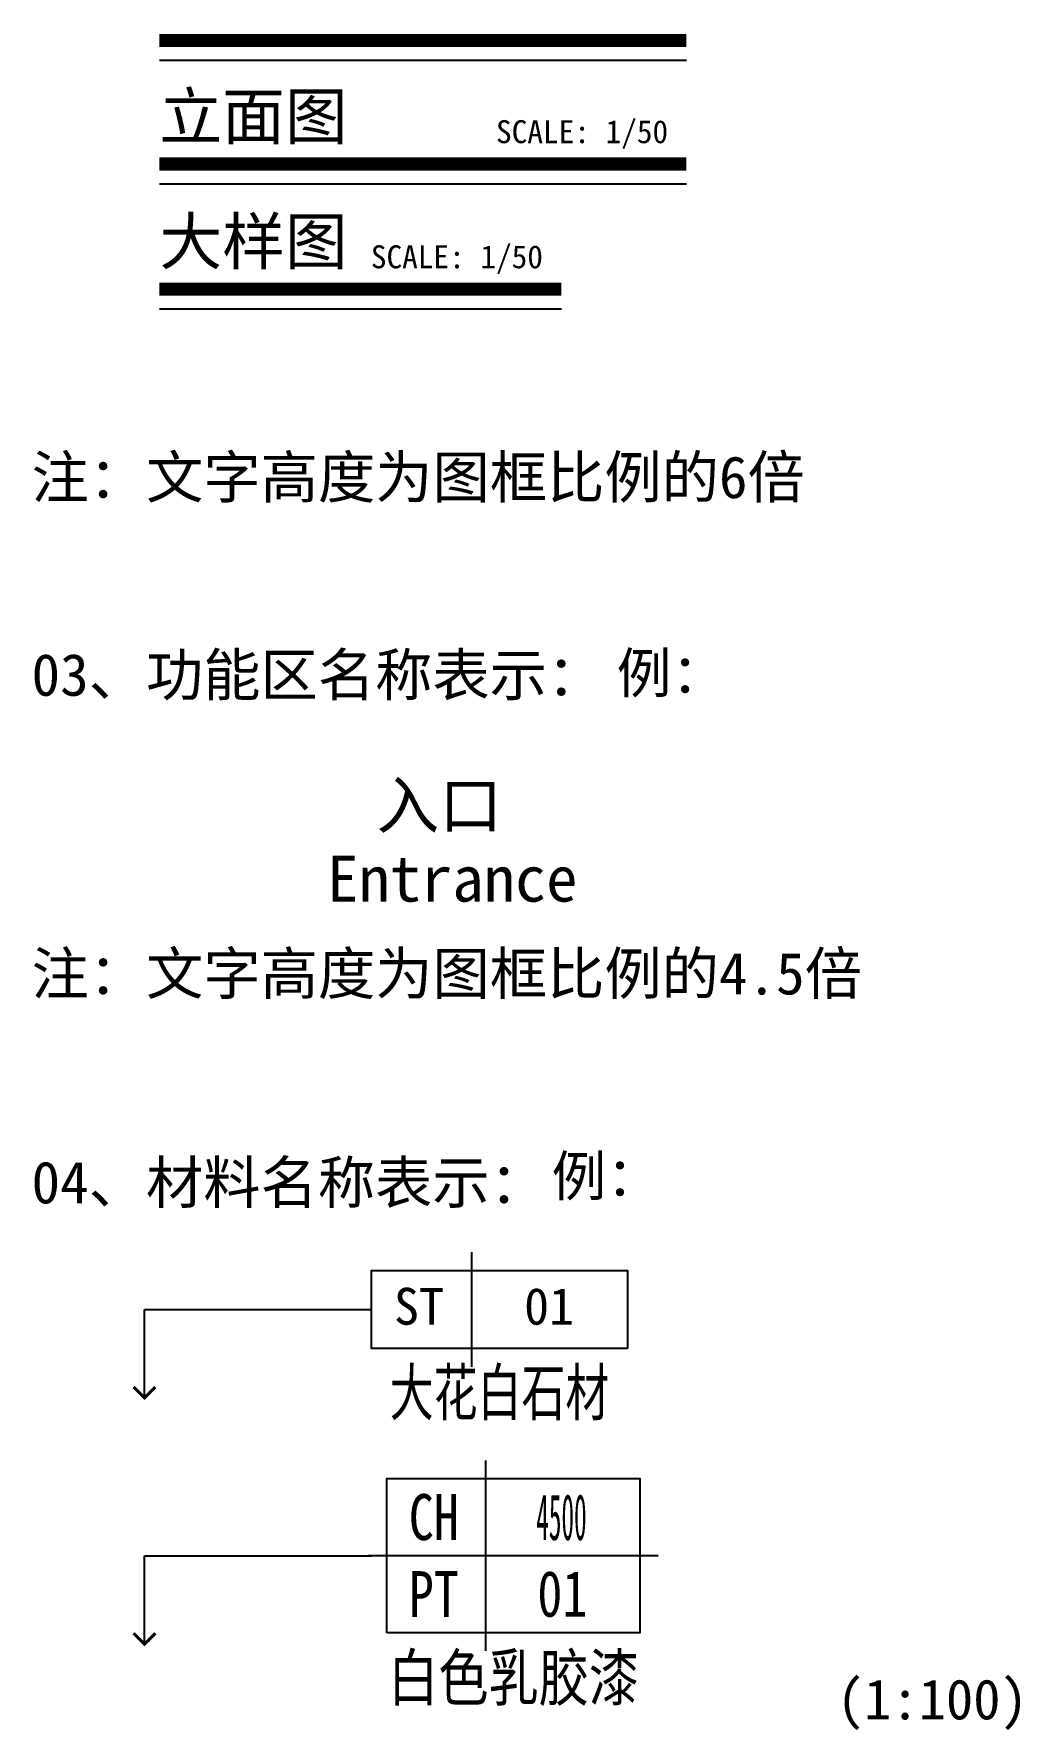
# Model space of a CAD drawing. Header units: millimetres. Extents: x -108685 to 756730, y -311791 to -113.
# Drawn here: x -44793 to -38361, y -143511 to -132448 of the extents above; entities that cross this region are included whole.
import ezdxf
from ezdxf.enums import TextEntityAlignment as Align

# ---------------------------------------------------------------- set-up
doc = ezdxf.new("R2010")
doc.units = ezdxf.units.MM
doc.layers.add('X18-【文字】Word', color=50, linetype='Continuous')
doc.layers.add('XX9-【标注引线】Dim', color=44, linetype='Continuous')
doc.styles.add('dim-font', font='romans.shx', dxfattribs={"bigfont": 'hztxt1.shx'})
doc.styles.add('hb', font='SimSun.ttf', dxfattribs={"width": 0.7})
doc.styles.add('st', font='SimSun.ttf', dxfattribs={"width": 0.7})
doc.styles.add('TF-宋体', font='SimSun.ttf', dxfattribs={"width": 0.7})
doc.styles.add('仿宋', font='NSimSun.ttf')
doc.styles.add('标注文字', font='simplex.shx', dxfattribs={"width": 0.6})
doc.styles.add('样式 1', font='simhei.ttf', dxfattribs={"width": 0.8})
doc.dimstyles.new('40', dxfattribs={"dimscale": 40, "dimtxt": 2.5, "dimasz": 1, "dimexe": 0.8, "dimexo": 0.8, "dimgap": 0.5, "dimtad": 1, "dimdec": 0, "dimtxsty": 'dim-font', "dimblk": 'ARCHTICK', "dimcen": 2.5, "dimdle": 0.8, "dimclrd": 83, "dimclre": 83, "dimclrt": 255, "dimadec": 0, "dimazin": 0, "dimtfac": 1, "dimtdec": 0, "dimtix": 1, "dimtmove": 2, "dimatfit": 3, "dimldrblk": 'ZJ', "dimfxl": 0.8, "dimarcsym": 0})

# ---------------------------------------------------------------- blocks, each defined once
blk = doc.blocks.new('_ArchTick')
at = {"color": 0, "linetype": 'ByBlock', "const_width": 0.15}
blk.add_lwpolyline([(-0.5, -0.5), (0.5, 0.5)], dxfattribs=at)
blk = doc.blocks.new('ZJ')
at = {"color": 83}
blk.add_line((0, 0), (-1, 0), dxfattribs=at)
at = {"color": 83, "const_width": 0.2}
blk.add_lwpolyline([(-0.71, -0.71), (0, 0), (-0.71, 0.71)], dxfattribs=at)
blk = doc.blocks.new('FC-')
at = {"color": 2}
blk.add_line((0, -3.119), (0, 3.119), dxfattribs=at)
blk.add_lwpolyline([(8.476, -2.119), (-5.449, -2.119), (-5.449, 2.119), (8.476, 2.119)], close=True, dxfattribs=at)
at = {"color": 2, "style": '标注文字', "width": 0.7, "flags": 4}
blk.add_attdef('ITEM5', text='', height=2.5, dxfattribs=at).set_placement((-6.483, -1.524), align=Align.RIGHT)
at = {"color": 2, "width": 0.7, "flags": 4}
for tag, height, style, p in [('NUM1', 2, 'hb', (-2.861, 0.008)), ('NUM2', 2, 'hb', (4.21, 0.008)), ('NUM4', 2, 'hb', (1.514, -4.452)), ('NUM6', 2.5, '标注文字', (1.514, -8.452))]:
    blk.add_attdef(tag, text='', height=height, dxfattribs=dict(at, style=style)).set_placement(p, align=Align.MIDDLE)
at = {"color": 2, "style": '标注文字', "width": 0.7, "flags": 4}
blk.add_attdef('NUM3', (9.058, -1.524), '', height=2.5, dxfattribs=at)
blk = doc.blocks.new('A$C311D1D1E')
at = {"color": 2}
for p, q in [((0, -5.238), (0, 5.238)), ((9.476, 0), (-6.449, 0))]:
    blk.add_line(p, q, dxfattribs=at)
blk.add_lwpolyline([(-5.449, -4.238), (-5.449, 4.238), (8.476, 4.238), (8.476, -4.238)], close=True, dxfattribs=at)
at = {"color": 2, "width": 0.7, "flags": 4}
for tag, height, style, p in [('NUM7', 2.5, 'st', (-6.483, 0.845)), ('NUM8', 2, 'hb', (-6.483, -3.393))]:
    blk.add_attdef(tag, text='', height=height, dxfattribs=dict(at, style=style)).set_placement(p, align=Align.RIGHT)
for tag, height, style, p in [('NUM1', 2, 'hb', (-2.861, 2.127)), ('NUM2', 2, 'hb', (4.21, 2.127)), ('NUM3', 2, 'hb', (-2.861, -2.111)), ('NUM4', 2, 'hb', (4.21, -2.111)), ('NUM9', 2.5, 'st', (1.514, -6.661)), ('NUM10', 2, 'hb', (1.514, -9.386))]:
    blk.add_attdef(tag, text='', height=height, dxfattribs=dict(at, style=style)).set_placement(p, align=Align.MIDDLE)
for tag, p, height, style in [('NUM5', (9.058, 0.845), 2.5, 'st'), ('NUM6', (9.058, -3.393), 2, 'hb')]:
    blk.add_attdef(tag, p, '', height=height, dxfattribs=dict(at, style=style))

msp = doc.modelspace()

# ---------------------------------------------------------------- linework, layer by layer
at = {"layer": 'XX9-【标注引线】Dim', "color": 250, "const_width": 86}
for points in [[(-43976.4, -132490.9), (-40537.2, -132490.9)], [(-43976.4, -133296.3), (-40537.2, -133296.3)], [(-43976.4, -134112.5), (-41353.8, -134112.5)]]:
    msp.add_lwpolyline(points, dxfattribs=at)
at = {"layer": 'XX9-【标注引线】Dim', "color": 250}
for points in [[(-43974.8, -132619.9), (-40537.2, -132619.9)], [(-43974.8, -132619.9), (-40535.9, -132619.9)], [(-43974.8, -133425.4), (-40537.2, -133425.4)], [(-43974.8, -133425.4), (-40535.9, -133425.4)], [(-43974.8, -134241.5), (-41353.8, -134241.5)], [(-43974.8, -134241.5), (-41352.5, -134241.5)]]:
    msp.add_lwpolyline(points, dxfattribs=at)

# ---------------------------------------------------------------- block references
at = {"layer": 'XX9-【标注引线】Dim', "color": 2}
ref = msp.add_blockref('FC-', (-41937.9, -140767.6), dxfattribs=dict(at, xscale=119.9999999999817, yscale=119.9999999999817, zscale=119.9999999999817))
ref.add_attrib('NUM1', 'ST', dxfattribs={"layer": '0', "color": 0, "height": 240, "style": 'hb', "flags": 4}).set_placement((-42281.3, -140866.7), align=Align.CENTER)
ref.add_attrib('NUM2', '01', dxfattribs={"layer": '0', "color": 0, "height": 240, "style": 'hb', "flags": 4}).set_placement((-41432.7, -140866.7), align=Align.CENTER)
ref.add_attrib('NUM6', '大花白石材', dxfattribs={"layer": '0', "color": 0, "height": 300, "style": 'st', "width": 0.7}).set_placement((-41756.3, -141301.9), align=Align.MIDDLE)
ref = msp.add_blockref('A$C311D1D1E', (-41845.6, -142373.8), dxfattribs=dict(at, xscale=118.588235293846, yscale=118.588235293846, zscale=118.588235293846))
ref.add_attrib('NUM9', '白色乳胶漆', dxfattribs={"layer": '0', "color": 0, "height": 300, "style": 'st', "width": 0.8, "flags": 4}).set_placement((-41664.6, -143163.7), align=Align.MIDDLE)
ref.add_attrib('NUM1', 'CH', dxfattribs={"layer": '0', "color": 0, "height": 300, "style": '仿宋', "width": 0.8, "flags": 4}).set_placement((-42184.9, -142121.6), align=Align.MIDDLE)
ref.add_attrib('NUM2', '4500', dxfattribs={"layer": '0', "color": 0, "height": 300, "style": '仿宋', "width": 0.385937, "flags": 4}).set_placement((-41517, -142271.7), (-41187.7, -142271.7), align=Align.FIT)
ref.add_attrib('NUM3', 'PT', dxfattribs={"layer": '0', "color": 0, "height": 300, "style": '仿宋', "width": 0.8, "flags": 4}).set_placement((-42184.9, -142624.1), align=Align.MIDDLE)
ref.add_attrib('NUM4', '01', dxfattribs={"layer": '0', "color": 0, "height": 300, "style": '仿宋', "width": 0.8, "flags": 4}).set_placement((-41346.3, -142624.1), align=Align.MIDDLE)

# ---------------------------------------------------------------- texts
at = {"color": 0, "style": '样式 1'}
for s, height, p in [('注：文字高度为图框比例的6倍', 273.965, (-44809.1, -135557.9)), ('03、功能区名称表示：', 273.965, (-44809.1, -136847)), ('例：', 261.51, (-40991.7, -136825.6)), ('注：文字高度为图框比例的4.5倍', 273.965, (-44809.1, -138795.2)), ('例：', 261.51, (-41416.3, -140106.5)), ('04、材料名称表示：', 273.97, (-44809.1, -140157.9))]:
    msp.add_text(s, height=height, dxfattribs=at).set_placement(p, align=Align.BOTTOM_LEFT)
msp.add_text('(1:100)', height=261.51, dxfattribs=at).set_placement((-39555.8, -143310.6), align=Align.MIDDLE_LEFT)
at = {"layer": 'X18-【文字】Word', "style": 'TF-宋体'}
for s, height, p in [('立面图', 300, (-43974.6, -133134.8)), ('SCALE: 1/50', 150, (-41778.8, -133160.4)), ('大样图', 300, (-43974.6, -133950.9)), ('SCALE: 1/50', 150, (-42595.4, -133976.5)), ('入口 ', 300, (-42558.7, -137628.6)), ('Entrance', 300, (-42880.4, -138107.3))]:
    msp.add_text(s, height=height, dxfattribs=at).set_placement(p)

# ---------------------------------------------------------------- leaders
at = {"layer": 'XX9-【标注引线】Dim', "color": 2}
for points in [[(-44072.3, -141344.8), (-44072.3, -140767.6), (-42591.8, -140767.6)], [(-44072.3, -142950.9), (-44072.3, -142373.8), (-42591.8, -142373.8)]]:
    msp.add_leader(points, dimstyle='40', override={"dimscale": 1, "dimasz": 100, "dimtad": 0, "dimclrd": 5}, dxfattribs=at)

doc.saveas('drawing.dxf')
